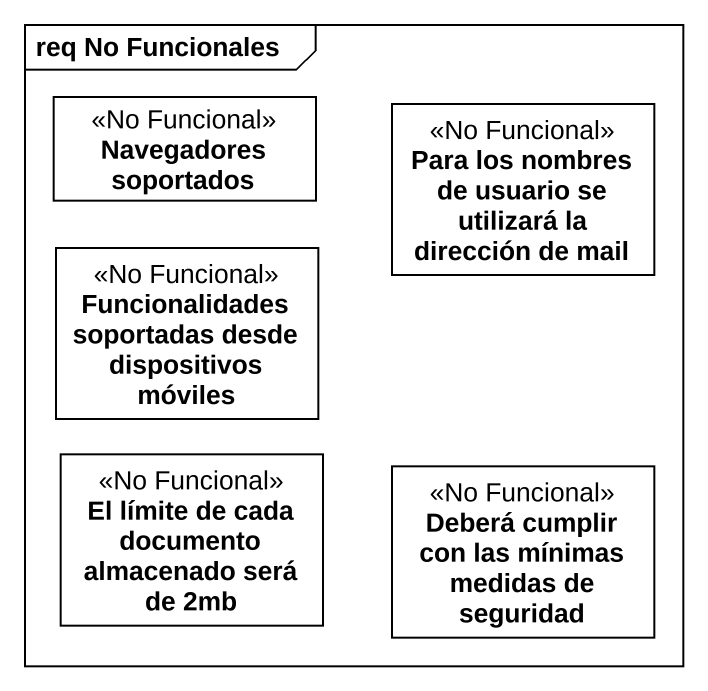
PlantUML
@startuml
mainframe req No Funcionales
hide circle
hide empty members
class "Navegadores soportados" as Navegadores_soportados <<No Funcional>>
class "Para los nombres de usuario se utilizará la dirección de mail" as Para_los_nombres_de_usuario <<No Funcional>>
class "Funcionalidades soportadas desde dispositivos móviles" as Funcionalidades_soportadas <<No Funcional>>
class "El límite de cada documento almacenado será de 2mb" as El_límite_de_cada_documento <<No Funcional>>
class "Deberá cumplir con las mínimas medidas de seguridad" as Deberá_cumplir_con_las <<No Funcional>>
@enduml
